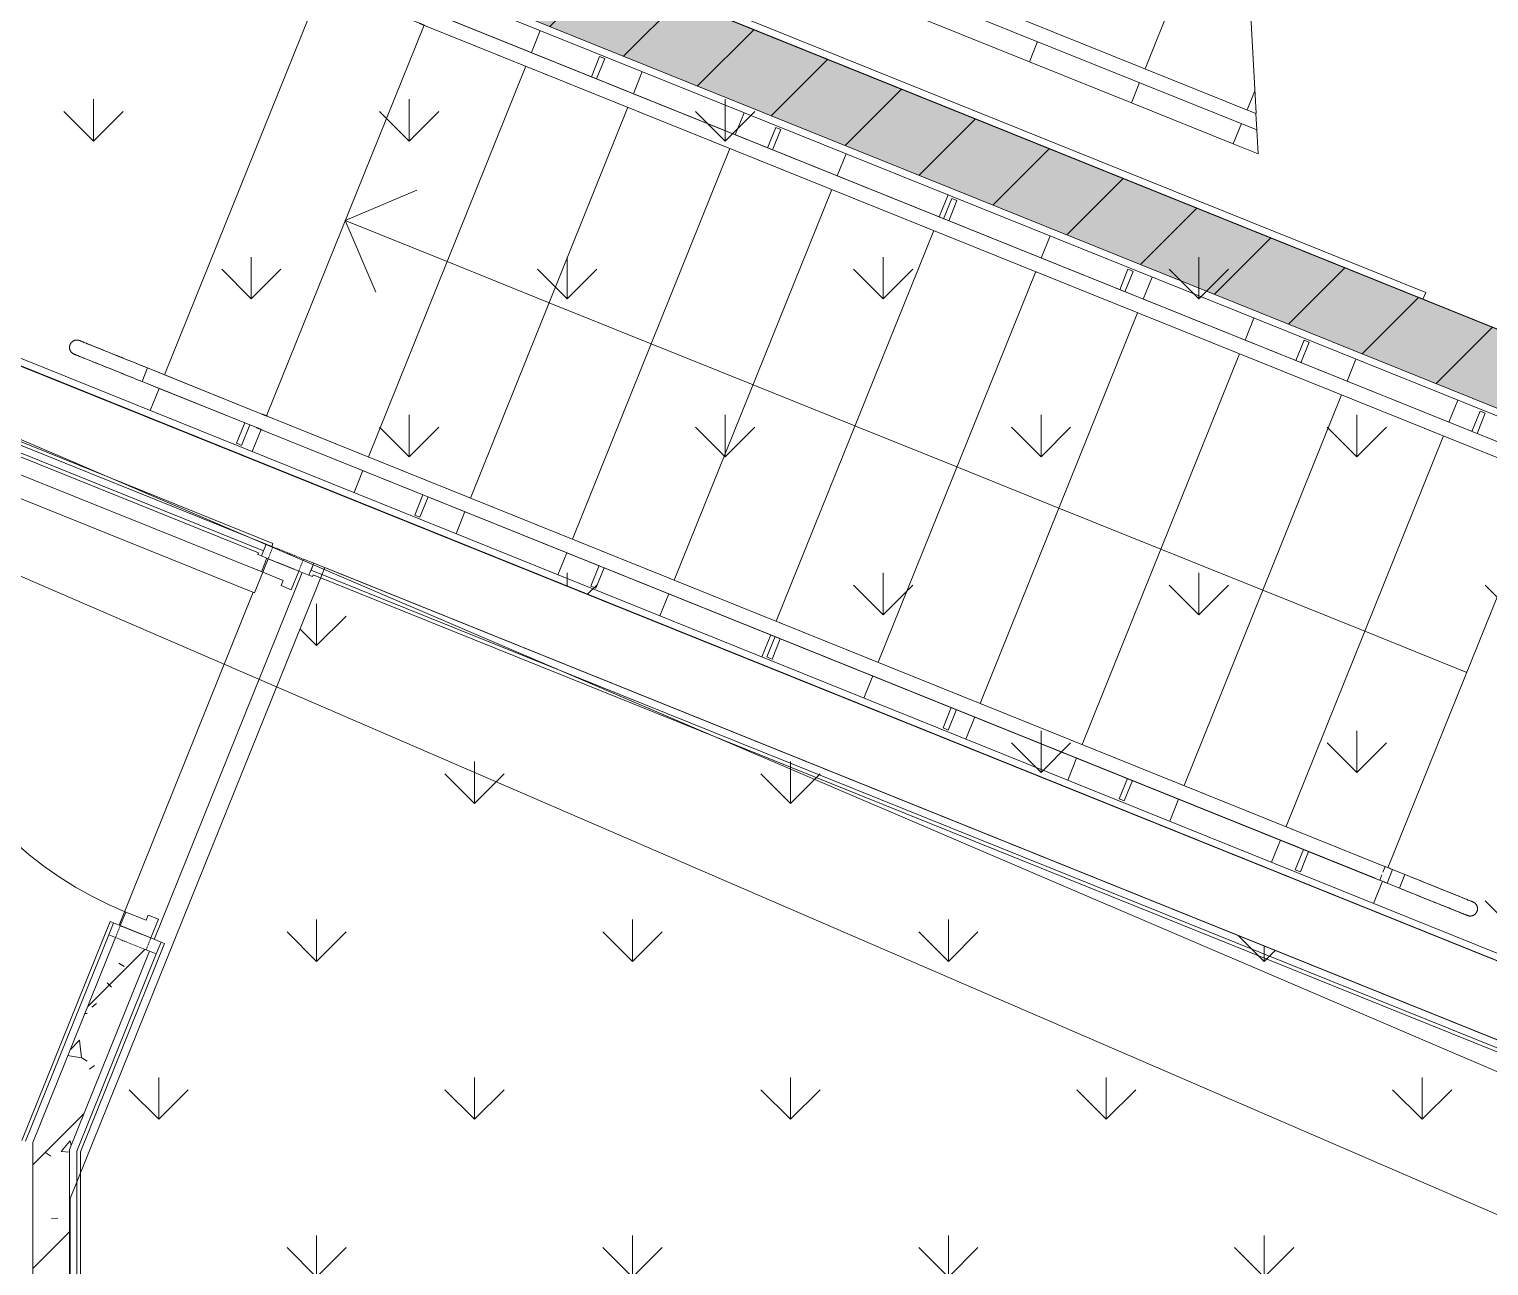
# Model space of a CAD drawing. Header units: millimetres. Extents: x -584918 to 2941280, y 3000189 to 4229862.
# Drawn here: x -459145 to -455161, y 3692742 to 3696118 of the extents above; entities that cross this region are included whole.
import ezdxf

# ---------------------------------------------------------------- set-up
doc = ezdxf.new("R2010")
doc.units = ezdxf.units.MM
doc.linetypes.add('ASVP_Невидимые', pattern=[5, 3, -2])
for name, color, linetype, lineweight in [('Двери', 7, 'Continuous', 0), ('Лестницы', 7, 'Continuous', 0), ('Обобщенные модели', 7, 'Continuous', 0), ('Ограждение', 7, 'Continuous', 0), ('Перекрытие', 7, 'Continuous', 0), ('Стены внутренние', 7, 'Continuous', 0), ('Стены несущие', 7, 'Continuous', 0), ('Стены отделка', 7, 'Continuous', 0), ('Стрелки вверх', 7, 'Continuous', 0), ('экспертиза ДУ', 1, 'Continuous', 0), ('экспертиза условные обозначения', 1, 'Continuous', 0)]:
    doc.layers.add(name, color=color, linetype=linetype, lineweight=lineweight)
pattern_1 = [(45, (-437515.92, 3663725.22), (-141.4214, 141.4214), [])]
pattern_2 = [(50, (-437515.92, 3663725.22), (364.368, -31.8783), [38.1, -419.1]), (355, (-437515.92, 3663725.2), (-70.486, 382.1133), [30.48, -335.28]), (100.451, (-437485.56, 3663722.56), (293.885, 350.2334), [32.38, -356.18]), (46.184, (-437515.92, 3663826.8), (542.1585, -84.086), [57.15, -628.65]), (96.636, (-437470.74, 3663819.8), (474.805, 494.8554), [48.57, -534.27]), (351.184, (-437515.9, 3663826.8), (474.81, 494.85), [45.72, -502.92]), (21, (-437465.12, 3663801.42), (303.2285, -204.5305), [38.1, -419.1]), (326, (-437465.12, 3663801.4), (123.604, 368.376), [30.48, -335.28]), (71.451, (-437439.86, 3663784.37), (426.834, 163.8427), [32.38, -356.18]), (37.5, (-437515.92, 3663725.22), (6.17665, 169.11015), [16.764, -314.452, 16.764, -323.596, -336.55]), (37.5, (-437515.92, 3663725.22), (6.17665, 169.11015), [-671.576, 16.764, -319.786]), (7.5, (-437515.92, 3663725.22), (133.6389, 200.3615), [16.764, -177.292, 16.764, -306.832, -128.27]), (7.5, (-437515.92, 3663725.22), (133.6389, 200.3615), [-517.652, 16.764, -111.506]), (327.5, (-437629.21, 3663725.22), (271.1818, -11.45836), [16.764, -110.236, 16.764, -379.476, -525.78]), (327.5, (-437629.21, 3663725.22), (271.1818, -11.45836), [-523.24, 16.764, -509.016]), (317.5, (-437680, 3663725.22), (296.2585, 50.8528), [16.764, -148.336, 16.764, -246.38, -373.38]), (317.5, (-437680, 3663725.22), (296.2585, 50.8528), [-428.244, 16.764, -356.616])]

# ---------------------------------------------------------------- blocks, each defined once
blk = doc.blocks.new('ASVP_ДверьПротивопожарнаяСтальная_1 полотно - EI30 1000х2000h_полотно_ Г Л _925 в свету_-7527149-АР Этаж 01')
at = {"layer": 'Двери', "lineweight": 18}
for p, q in [((500, 1050), (440, 1050)), ((440, 1050), (440, 50)), ((500, 50), (500, 1050)), ((-500, 50), (-540, 50)), ((-540, 50), (-540, -40)), ((-500, -10), (-500, 50)), ((440, 50), (500, 50)), ((540, 50), (500, 50)), ((500, 50), (500, -10)), ((540, -40), (540, 50)), ((-485, -10), (-500, -10)), ((-485, -40), (-485, -10)), ((500, -10), (485, -10)), ((485, -10), (485, -40)), ((-540, -40), (-485, -40)), ((485, -40), (540, -40))]:
    blk.add_line(p, q, dxfattribs=at)
at = {"layer": 'Двери', "linetype": 'ASVP_Невидимые', "lineweight": 18}
for p, q in [((-540, 50), (-575, 50)), ((-575, 50), (-575, -40)), ((-540, -40), (-540, 50)), ((575, 50), (540, 50)), ((540, 50), (540, -40)), ((575, -40), (575, 50)), ((-575, -40), (-540, -40)), ((540, -40), (575, -40))]:
    blk.add_line(p, q, dxfattribs=at)
at = {"layer": 'Двери'}
blk.add_arc((500, 50), 1000, 90, 180, dxfattribs=at)
blk = doc.blocks.new('Тип перил - Перила_Внутренний_-6271412-АР Этаж 01')
at = {"layer": 'Ограждение'}
for p, q in [((-20869.6, 32551), (-20867.9, 32555.4)), ((-20814.9, 32553.1), (-20861.3, 32571.8)), ((-20549.2, 32446), (-20814.9, 32553.1)), ((-20876.2, 32534.7), (-20829.9, 32516)), ((-20829.9, 32516), (-20564.1, 32408.9)), ((-17496, 31215.6), (-20535.2, 32440.3)), ((-20550.1, 32403.2), (-17511, 31178.5)), ((-17429.5, 31188.8), (-17463.3, 31202.4)), ((-17478.2, 31165.3), (-17444.4, 31151.7)), ((-17436.2, 31172.1), (-17437.8, 31168.1))]:
    blk.add_line(p, q, dxfattribs=at)
at = {"layer": 'Ограждение', "flags": 128}
for points in [[(-20535.2, 32440.3), (-20536.1, 32440.7), (-20537.1, 32441.1), (-20538.1, 32441.5), (-20539.2, 32442), (-20540.2, 32442.4), (-20541.3, 32442.8), (-20542.3, 32443.2), (-20543.4, 32443.7), (-20544.5, 32444.1), (-20545.6, 32444.6), (-20546.7, 32445), (-20547.8, 32445.4), (-20549, 32445.9), (-20549.2, 32446)], [(-20564.1, 32408.9), (-20563, 32408.4), (-20561.9, 32408), (-20560.8, 32407.5), (-20559.7, 32407.1), (-20558.6, 32406.7), (-20557.5, 32406.2), (-20556.4, 32405.8), (-20555.4, 32405.4), (-20554.3, 32404.9), (-20553.3, 32404.5), (-20552.3, 32404.1), (-20551.3, 32403.7), (-20550.3, 32403.3), (-20550.1, 32403.2)], [(-17496, 31215.6), (-17493.7, 31214.7), (-17491.4, 31213.8), (-17489.1, 31212.8), (-17486.7, 31211.8), (-17484.2, 31210.8), (-17481.7, 31209.9), (-17479.2, 31208.8), (-17476.7, 31207.8), (-17474.2, 31206.8), (-17471.6, 31205.8), (-17469, 31204.7), (-17466.4, 31203.7), (-17463.8, 31202.6), (-17463.3, 31202.4)], [(-17478.2, 31165.3), (-17480.8, 31166.4), (-17483.4, 31167.4), (-17486, 31168.5), (-17488.6, 31169.5), (-17491.1, 31170.5), (-17493.7, 31171.5), (-17496.2, 31172.5), (-17498.7, 31173.5), (-17501.1, 31174.5), (-17503.5, 31175.5), (-17505.9, 31176.5), (-17508.2, 31177.4), (-17510.5, 31178.3), (-17511, 31178.5)]]:
    blk.add_lwpolyline(points, dxfattribs=at)
blk = doc.blocks.new('Тип перил - Перила_Внутренний_-V28-АР Этаж 01')
at = {"layer": 'Ограждение'}
for p, q in [((-20876.2, 32534.7), (-20861.3, 32571.8)), ((-20549.2, 32446), (-20861.3, 32571.8)), ((-20564.1, 32408.9), (-20876.2, 32534.7)), ((-20525.8, 32436.6), (-20549.2, 32446)), ((-17486.7, 31211.8), (-20525.8, 32436.6)), ((-20540.8, 32399.5), (-20564.1, 32408.9)), ((-17501.6, 31174.7), (-20540.8, 32399.5)), ((-17489.7, 31194.9), (-17483.4, 31210.5)), ((-17489.7, 31194.9), (-17483.4, 31210.5)), ((-17483.4, 31210.5), (-17486.7, 31211.8)), ((-17463.3, 31202.4), (-17483.4, 31210.5)), ((-17478.2, 31165.3), (-17463.3, 31202.4)), ((-17478.2, 31165.3), (-17463.3, 31202.4)), ((-17429.5, 31188.8), (-17463.3, 31202.4)), ((-17498.3, 31173.4), (-17501.6, 31174.7)), ((-17498.3, 31173.4), (-17492.6, 31187.6)), ((-17498.3, 31173.4), (-17492.6, 31187.6)), ((-17478.2, 31165.3), (-17498.3, 31173.4)), ((-17444.4, 31151.7), (-17478.2, 31165.3)), ((-17444.4, 31151.7), (-17429.5, 31188.8))]:
    blk.add_line(p, q, dxfattribs=at)
blk = doc.blocks.new('Тип перил - Перила_Внутренний_-6271440-АР Этаж 01')
at = {"layer": 'Ограждение'}
for p, q in [((-21314.4, 31447.3), (-21312.7, 31451.6)), ((-21259.7, 31449.3), (-21306.1, 31468)), ((-20994, 31342.2), (-21259.7, 31449.3)), ((-21321, 31430.9), (-21274.6, 31412.2)), ((-21274.6, 31412.2), (-21008.9, 31305.1)), ((-17940.8, 30111.9), (-20980, 31336.6)), ((-20994.9, 31299.5), (-17955.8, 30074.8)), ((-17874.2, 30085), (-17908.1, 30098.7)), ((-17923, 30061.6), (-17889.2, 30047.9)), ((-17880.9, 30068.7), (-17882.6, 30064.3))]:
    blk.add_line(p, q, dxfattribs=at)
at = {"layer": 'Ограждение', "flags": 128}
for points in [[(-20980, 31336.6), (-20980.9, 31337), (-20981.9, 31337.4), (-20982.9, 31337.8), (-20984, 31338.2), (-20985, 31338.6), (-20986.1, 31339.1), (-20987.1, 31339.5), (-20988.2, 31339.9), (-20989.3, 31340.4), (-20990.4, 31340.8), (-20991.5, 31341.3), (-20992.6, 31341.7), (-20993.8, 31342.1), (-20994, 31342.2)], [(-21008.9, 31305.1), (-21007.8, 31304.7), (-21006.7, 31304.2), (-21005.6, 31303.8), (-21004.5, 31303.4), (-21003.4, 31302.9), (-21002.3, 31302.5), (-21001.2, 31302), (-21000.2, 31301.6), (-20999.1, 31301.2), (-20998.1, 31300.8), (-20997.1, 31300.4), (-20996.1, 31300), (-20995.1, 31299.6), (-20994.9, 31299.5)], [(-17940.8, 30111.9), (-17938.5, 30110.9), (-17936.2, 30110), (-17933.9, 30109.1), (-17931.4, 30108.1), (-17929, 30107.1), (-17926.5, 30106.1), (-17924, 30105.1), (-17921.5, 30104.1), (-17918.9, 30103), (-17916.4, 30102), (-17913.8, 30101), (-17911.2, 30099.9), (-17908.6, 30098.9), (-17908.1, 30098.7)], [(-17923, 30061.6), (-17925.6, 30062.6), (-17928.2, 30063.7), (-17930.8, 30064.7), (-17933.4, 30065.7), (-17935.9, 30066.8), (-17938.5, 30067.8), (-17941, 30068.8), (-17943.5, 30069.8), (-17945.9, 30070.8), (-17948.3, 30071.8), (-17950.7, 30072.7), (-17953, 30073.7), (-17955.3, 30074.6), (-17955.8, 30074.8)]]:
    blk.add_lwpolyline(points, dxfattribs=at)
blk = doc.blocks.new('Тип перил - Дуга D40_расстояние между поручнями 400-V30-АР Этаж 01')
at = {"layer": 'Ограждение'}
for p, q in [((0, 0), (0, 2.3)), ((0, -2.3), (0, 0))]:
    blk.add_line(p, q, dxfattribs=at)
at = {"layer": 'Ограждение', "flags": 128}
for points in [[(0, 20), (8, 20), (16, 20), (23.9, 20), (31.9, 20), (39.7, 20), (47.5, 20), (55.3, 20), (62.9, 20), (70.5, 20), (77.9, 20), (85.2, 20), (92.4, 20), (99.4, 20), (106.2, 20), (112.9, 20), (119.4, 20), (125.8, 20), (131.9, 20), (137.8, 20), (143.5, 20), (148.9, 20), (154.1, 20), (159.1, 20), (163.8, 20), (168.3, 20), (172.5, 20), (176.4, 20), (180, 20), (183.4, 20), (186.4, 20), (189.2, 20), (191.6, 20), (193.7, 20), (195.6, 20), (197.1, 20), (198.3, 20), (199.2, 20), (199.7, 20), (200, 20), (200, 20)], [(200, 20), (199.8, 20), (199.4, 20), (198.6, 20), (197.4, 20), (196, 20), (194.3, 20), (192.2, 20), (189.8, 20), (187.2, 20), (184.2, 20), (181, 20), (177.4, 20), (173.6, 20), (169.5, 20), (165.1, 20), (160.4, 20), (155.5, 20), (150.4, 20), (145, 20), (139.3, 20), (133.5, 20), (127.4, 20), (121.2, 20), (114.7, 20), (108.1, 20), (101.2, 20), (94.3, 20), (87.1, 20), (79.9, 20), (72.5, 20), (65, 20), (57.3, 20), (49.6, 20), (41.8, 20), (34, 20), (26.1, 20), (18.1, 20), (10.2, 20), (2.2, 20), (0, 20)], [(200, 20), (200.8, 20), (201.6, 19.9), (202.4, 19.9), (203.2, 19.7), (204, 19.6), (204.8, 19.4), (205.5, 19.2), (206.3, 19), (207, 18.7), (207.8, 18.4), (208.5, 18.1), (209.2, 17.7), (209.9, 17.4), (210.6, 16.9), (211.3, 16.5), (211.9, 16), (212.6, 15.6), (213.2, 15), (213.8, 14.5), (214.3, 13.9), (214.9, 13.3), (215.4, 12.7), (215.9, 12.1), (216.4, 11.5), (216.8, 10.8), (217.2, 10.1), (217.6, 9.4), (218, 8.7), (218.3, 8), (218.6, 7.2), (218.9, 6.5), (219.2, 5.7), (219.4, 5), (219.6, 4.2), (219.7, 3.4), (219.8, 2.6), (219.9, 1.8), (220, 1), (220, 0.2), (220, 0)], [(220, 0), (220, -0.8), (219.9, -1.6), (219.9, -2.4), (219.7, -3.2), (219.6, -4), (219.4, -4.8), (219.2, -5.5), (219, -6.3), (218.7, -7), (218.4, -7.8), (218.1, -8.5), (217.7, -9.2), (217.4, -9.9), (216.9, -10.6), (216.5, -11.3), (216, -11.9), (215.6, -12.6), (215, -13.2), (214.5, -13.8), (213.9, -14.3), (213.3, -14.9), (212.7, -15.4), (212.1, -15.9), (211.5, -16.4), (210.8, -16.8), (210.1, -17.2), (209.4, -17.6), (208.7, -18), (208, -18.3), (207.2, -18.6), (206.5, -18.9), (205.7, -19.2), (205, -19.4), (204.2, -19.6), (203.4, -19.7), (202.6, -19.8), (201.8, -19.9), (201, -20), (200.2, -20), (200, -20)], [(0, -20), (8, -20), (16, -20), (23.9, -20), (31.9, -20), (39.7, -20), (47.5, -20), (55.3, -20), (62.9, -20), (70.5, -20), (77.9, -20), (85.2, -20), (92.4, -20), (99.4, -20), (106.2, -20), (112.9, -20), (119.4, -20), (125.8, -20), (131.9, -20), (137.8, -20), (143.5, -20), (148.9, -20), (154.1, -20), (159.1, -20), (163.8, -20), (168.3, -20), (172.5, -20), (176.4, -20), (180, -20), (183.4, -20), (186.4, -20), (189.2, -20), (191.6, -20), (193.7, -20), (195.6, -20), (197.1, -20), (198.3, -20), (199.2, -20), (199.7, -20), (200, -20), (200, -20)], [(200, -20), (199.8, -20), (199.4, -20), (198.6, -20), (197.4, -20), (196, -20), (194.3, -20), (192.2, -20), (189.8, -20), (187.2, -20), (184.2, -20), (181, -20), (177.4, -20), (173.6, -20), (169.5, -20), (165.1, -20), (160.4, -20), (155.5, -20), (150.4, -20), (145, -20), (139.3, -20), (133.5, -20), (127.4, -20), (121.2, -20), (114.7, -20), (108.1, -20), (101.2, -20), (94.3, -20), (87.1, -20), (79.9, -20), (72.5, -20), (65, -20), (57.3, -20), (49.6, -20), (41.8, -20), (34, -20), (26.1, -20), (18.1, -20), (10.2, -20), (2.2, -20), (0, -20)]]:
    blk.add_lwpolyline(points, dxfattribs=at)
blk = doc.blocks.new('Тип перил - Дуга D40_расстояние между поручнями 400-V27-АР Этаж 01')
at = {"layer": 'Ограждение'}
for p, q in [((0, 0), (0, 2.3)), ((0, -2.3), (0, 0))]:
    blk.add_line(p, q, dxfattribs=at)
at = {"layer": 'Ограждение', "flags": 128}
for points in [[(0, 20), (8, 20), (16, 20), (23.9, 20), (31.9, 20), (39.7, 20), (47.5, 20), (55.3, 20), (62.9, 20), (70.5, 20), (77.9, 20), (85.2, 20), (92.4, 20), (99.4, 20), (106.2, 20), (112.9, 20), (119.4, 20), (125.8, 20), (131.9, 20), (137.8, 20), (143.5, 20), (148.9, 20), (154.1, 20), (159.1, 20), (163.8, 20), (168.3, 20), (172.5, 20), (176.4, 20), (180, 20), (183.4, 20), (186.4, 20), (189.2, 20), (191.6, 20), (193.7, 20), (195.6, 20), (197.1, 20), (198.3, 20), (199.2, 20), (199.7, 20), (200, 20), (200, 20)], [(200, 20), (199.8, 20), (199.4, 20), (198.6, 20), (197.4, 20), (196, 20), (194.3, 20), (192.2, 20), (189.8, 20), (187.2, 20), (184.2, 20), (181, 20), (177.4, 20), (173.6, 20), (169.5, 20), (165.1, 20), (160.4, 20), (155.5, 20), (150.4, 20), (145, 20), (139.3, 20), (133.5, 20), (127.4, 20), (121.2, 20), (114.7, 20), (108.1, 20), (101.2, 20), (94.3, 20), (87.1, 20), (79.9, 20), (72.5, 20), (65, 20), (57.3, 20), (49.6, 20), (41.8, 20), (34, 20), (26.1, 20), (18.1, 20), (10.2, 20), (2.2, 20), (0, 20)], [(200, 20), (200.8, 20), (201.6, 19.9), (202.4, 19.9), (203.2, 19.7), (204, 19.6), (204.8, 19.4), (205.5, 19.2), (206.3, 19), (207, 18.7), (207.8, 18.4), (208.5, 18.1), (209.2, 17.7), (209.9, 17.4), (210.6, 16.9), (211.3, 16.5), (211.9, 16), (212.6, 15.6), (213.2, 15), (213.8, 14.5), (214.3, 13.9), (214.9, 13.3), (215.4, 12.7), (215.9, 12.1), (216.4, 11.5), (216.8, 10.8), (217.2, 10.1), (217.6, 9.4), (218, 8.7), (218.3, 8), (218.6, 7.2), (218.9, 6.5), (219.2, 5.7), (219.4, 5), (219.6, 4.2), (219.7, 3.4), (219.8, 2.6), (219.9, 1.8), (220, 1), (220, 0.2), (220, 0)], [(0, -20), (8, -20), (16, -20), (23.9, -20), (31.9, -20), (39.7, -20), (47.5, -20), (55.3, -20), (62.9, -20), (70.5, -20), (77.9, -20), (85.2, -20), (92.4, -20), (99.4, -20), (106.2, -20), (112.9, -20), (119.4, -20), (125.8, -20), (131.9, -20), (137.8, -20), (143.5, -20), (148.9, -20), (154.1, -20), (159.1, -20), (163.8, -20), (168.3, -20), (172.5, -20), (176.4, -20), (180, -20), (183.4, -20), (186.4, -20), (189.2, -20), (191.6, -20), (193.7, -20), (195.6, -20), (197.1, -20), (198.3, -20), (199.2, -20), (199.7, -20), (200, -20), (200, -20)], [(200, -20), (199.8, -20), (199.4, -20), (198.6, -20), (197.4, -20), (196, -20), (194.3, -20), (192.2, -20), (189.8, -20), (187.2, -20), (184.2, -20), (181, -20), (177.4, -20), (173.6, -20), (169.5, -20), (165.1, -20), (160.4, -20), (155.5, -20), (150.4, -20), (145, -20), (139.3, -20), (133.5, -20), (127.4, -20), (121.2, -20), (114.7, -20), (108.1, -20), (101.2, -20), (94.3, -20), (87.1, -20), (79.9, -20), (72.5, -20), (65, -20), (57.3, -20), (49.6, -20), (41.8, -20), (34, -20), (26.1, -20), (18.1, -20), (10.2, -20), (2.2, -20), (0, -20)], [(220, 0), (220, -0.8), (219.9, -1.6), (219.9, -2.4), (219.7, -3.2), (219.6, -4), (219.4, -4.8), (219.2, -5.5), (219, -6.3), (218.7, -7), (218.4, -7.8), (218.1, -8.5), (217.7, -9.2), (217.4, -9.9), (216.9, -10.6), (216.5, -11.3), (216, -11.9), (215.6, -12.6), (215, -13.2), (214.5, -13.8), (213.9, -14.3), (213.3, -14.9), (212.7, -15.4), (212.1, -15.9), (211.5, -16.4), (210.8, -16.8), (210.1, -17.2), (209.4, -17.6), (208.7, -18), (208, -18.3), (207.2, -18.6), (206.5, -18.9), (205.7, -19.2), (205, -19.4), (204.2, -19.6), (203.4, -19.7), (202.6, -19.8), (201.8, -19.9), (201, -20), (200.2, -20), (200, -20)]]:
    blk.add_lwpolyline(points, dxfattribs=at)
blk = doc.blocks.new('Тип перил - Перила_Внутренний_-V31-АР Этаж 01')
at = {"layer": 'Ограждение'}
for p, q in [((-21321, 31430.9), (-21306.1, 31468)), ((-20994, 31342.2), (-21306.1, 31468)), ((-21008.9, 31305.1), (-21321, 31430.9)), ((-20970.6, 31332.8), (-20994, 31342.2)), ((-17931.5, 30108.1), (-20970.6, 31332.8)), ((-20985.6, 31295.7), (-21008.9, 31305.1)), ((-17946.4, 30071), (-20985.6, 31295.7)), ((-17943.1, 30069.7), (-17937.4, 30083.9)), ((-17943.1, 30069.7), (-17937.4, 30083.9)), ((-17934.3, 30091.7), (-17928.2, 30106.8)), ((-17934.3, 30091.7), (-17928.2, 30106.8)), ((-17928.2, 30106.8), (-17931.5, 30108.1)), ((-17908.1, 30098.7), (-17928.2, 30106.8)), ((-17923, 30061.6), (-17908.1, 30098.7)), ((-17923, 30061.6), (-17908.1, 30098.7)), ((-17874.2, 30085), (-17908.1, 30098.7)), ((-17889.2, 30047.9), (-17874.2, 30085)), ((-17943.1, 30069.7), (-17946.4, 30071)), ((-17923, 30061.6), (-17943.1, 30069.7)), ((-17889.2, 30047.9), (-17923, 30061.6))]:
    blk.add_line(p, q, dxfattribs=at)
blk = doc.blocks.new('Тип перил - Перила_Внутренний_-6271454-АР Этаж 01')
at = {"layer": 'Ограждение', "flags": 128}
for points in [[(-20982.9, 31337.8), (-20984, 31338.2), (-20985, 31338.6), (-20986.1, 31339.1), (-20987.1, 31339.5), (-20988.2, 31339.9), (-20989.3, 31340.4), (-20990.4, 31340.8), (-20991.5, 31341.3)], [(-21006.7, 31304.2), (-21005.6, 31303.8), (-21004.5, 31303.4), (-21003.4, 31302.9), (-21002.3, 31302.5), (-21001.2, 31302), (-21000.2, 31301.6), (-20999.1, 31301.2), (-20998.1, 31300.8), (-20997.9, 31300.7)]]:
    blk.add_lwpolyline(points, dxfattribs=at)
blk = doc.blocks.new('Тип перил - Перила_Внутренний_-V32-АР Этаж 01')
at = {"layer": 'Ограждение'}
for p, q in [((-20979.9, 31336.6), (-20994, 31342.2)), ((-20997.9, 31300.7), (-21008.9, 31305.1)), ((-20994.8, 31299.5), (-20996.8, 31300.3))]:
    blk.add_line(p, q, dxfattribs=at)
blk = doc.blocks.new('ADSK_Ограждение_Опоры_Г_образная - D15 высота60 консоль80-V5-АР Этаж 01')
at = {"layer": 'Ограждение'}
for p, q in [((-7.5, 80), (-7.5, 20)), ((-7.5, 80), (0, 80)), ((0, 80), (7.5, 80)), ((7.5, 20), (7.5, 80))]:
    blk.add_line(p, q, dxfattribs=at)
blk = doc.blocks.new('Тип перил - Перила_Внутренний_-V61-АР Этаж 01')
at = {"layer": 'Ограждение'}
for p, q in [((-20855.9, 33200.3), (-20870.9, 33163.2)), ((-20855.9, 33200.3), (-20820.5, 33186)), ((-20820.5, 33186), (-20835.5, 33148.9)), ((-20820.5, 33186), (-20835.5, 33148.9)), ((-20820.5, 33186), (-20802.7, 33178.9)), ((-20870.9, 33163.2), (-20835.5, 33148.9)), ((-20835.5, 33148.9), (-20817.6, 33141.8)), ((-20811.4, 33157.3), (-20817.6, 33141.8)), ((-20811.4, 33157.3), (-20817.6, 33141.8)), ((-20802.7, 33178.9), (-20808.9, 33163.3)), ((-20802.7, 33178.9), (-20808.9, 33163.3)), ((-20802.7, 33178.9), (-20799.8, 33177.7)), ((-20799.8, 33177.7), (-18280.8, 32162.6)), ((-20817.6, 33141.8), (-20814.7, 33140.6)), ((-20814.7, 33140.6), (-18278.4, 32118.5)), ((-18278.4, 32118.5), (-18280.8, 32162.6))]:
    blk.add_line(p, q, dxfattribs=at)
blk = doc.blocks.new('ASVP_ОТКОС_Оштукатуривание дверного откоса - Оштукатуривание дверного откоса-7527153-АР Этаж 01')
at = {"layer": 'Обобщенные модели'}
for p, q in [((-575, 30), (-575, 0)), ((-575, 0), (-540, 0)), ((-540, 0), (-540, 30)), ((540, 30), (540, 0)), ((540, 0), (575, 0)), ((575, 0), (575, 30))]:
    blk.add_line(p, q, dxfattribs=at)
blk = doc.blocks.new('ASVP_ОТКОС_Оштукатуривание дверного откоса - Оштукатуривание дверного откоса-6302083-АР Этаж 01')
at = {"layer": 'Обобщенные модели'}
for p, q in [((-575, 20), (-575, 0)), ((-540, 0), (-540, 20)), ((540, 20), (540, 0)), ((540, 0), (575, 0)), ((575, 0), (575, 20)), ((-575, 0), (-540, 0))]:
    blk.add_line(p, q, dxfattribs=at)

msp = doc.modelspace()

# ---------------------------------------------------------------- hatches: boundary and pattern name
at = {"layer": 'Стены внутренние'}
h = msp.add_hatch(dxfattribs=at)
h.set_pattern_fill('FP_1', color=256, style=0, pattern_type=2)
h.set_pattern_definition(pattern_1)
h.paths.add_polyline_path([(-453197.699, 3694301.352), (-453122.943, 3694486.856), (-461006.854, 3697663.955), (-461081.609, 3697478.451), (-453381.344, 3694375.359)])
h = msp.add_hatch(dxfattribs=at)
h.set_pattern_fill('FP_2', color=256, style=0, pattern_type=2)
h.set_pattern_definition(pattern_2)
h.paths.add_polyline_path([(-453197.699, 3694301.352), (-453122.943, 3694486.856), (-461006.854, 3697663.955), (-461081.609, 3697478.451), (-453381.344, 3694375.359)])
h = msp.add_hatch(dxfattribs=at)
h.set_pattern_fill('FP_1', color=256, style=0, pattern_type=2)
h.set_pattern_definition(pattern_1)
h.paths.add_polyline_path([(-459035.026, 3693059.35), (-458816.802, 3693600.868), (-458909.554, 3693638.246), (-459035.026, 3693326.89), (-459035.026, 3693088.115)])
h = msp.add_hatch(dxfattribs=at)
h.set_pattern_fill('FP_2', color=256, style=0, pattern_type=2)
h.set_pattern_definition(pattern_2)
h.paths.add_polyline_path([(-459035.026, 3693059.35), (-458816.802, 3693600.868), (-458909.554, 3693638.246), (-459035.026, 3693326.89), (-459035.026, 3693088.115)])
h = msp.add_hatch(dxfattribs=at)
h.set_pattern_fill('FP_1', color=256, style=0, pattern_type=2)
h.set_pattern_definition(pattern_1)
h.paths.add_polyline_path([(-459135.026, 3691834.55), (-459035.026, 3691834.55), (-459035.026, 3693326.89), (-459135.026, 3693078.742), (-459135.026, 3692232.036)])
h = msp.add_hatch(dxfattribs=at)
h.set_pattern_fill('FP_2', color=256, style=0, pattern_type=2)
h.set_pattern_definition(pattern_2)
h.paths.add_polyline_path([(-459135.026, 3691834.55), (-459035.026, 3691834.55), (-459035.026, 3693326.89), (-459135.026, 3693078.742), (-459135.026, 3692232.036)])
at = {"layer": 'экспертиза условные обозначения'}
h = msp.add_hatch(dxfattribs=at)
h.set_pattern_fill('GRASS', color=4, scale=24)
h.set_pattern_definition([(90, (-497764.9, 3475975.67), (-431.0523, 431.0523), [114.3, -747.8046]), (45, (-497764.9, 3475975.7), (-431.0523, 431.0523), [114.3, -495.3]), (135, (-497764.9, 3475975.7), (-431.0523, -431.0523), [114.3, -495.3])])
h.paths.add_polyline_path([(-461004.754, 3697663.955), (-453120.844, 3694486.856), (-453718.886, 3693002.826), (-461602.796, 3696179.924)])
h.paths.add_polyline_path([(-448133.699, 3698568.632), (-446278.661, 3697821.079), (-446297.35, 3697774.703), (-445740.839, 3697550.437), (-447086.433, 3694211.369), (-449516.671, 3695136.812)])
h = msp.add_hatch(dxfattribs=at)
h.set_pattern_fill('GRASS', color=6, scale=24)
h.set_pattern_definition([(90, (-461809.37, 3558222.25), (-431.0523, 431.0523), [114.3, -747.8046]), (45, (-461809.37, 3558222.25), (-431.0523, 431.0523), [114.3, -495.3]), (135, (-461809.37, 3558222.25), (-431.0523, -431.0523), [114.3, -495.3])])
edge = h.paths.add_edge_path()
edge.add_line((-458338.484, 3694648.826), (-453608.137, 3692742.567))
edge.add_line((-453608.137, 3692742.567), (-452262.543, 3696081.635))
edge.add_line((-452262.543, 3696081.635), (-443822.121, 3692680.271))
edge.add_line((-443822.121, 3692680.271), (-445167.715, 3689341.203))
edge.add_line((-445167.715, 3689341.203), (-441899.865, 3688024.308))
edge.add_line((-441899.865, 3688024.308), (-440112.737, 3687304.122))
edge.add_line((-440112.737, 3687304.122), (-440822.912, 3685541.836))
edge.add_line((-440822.912, 3685541.836), (-443740.461, 3686717.565))
edge.add_arc((-444130.947, 3685740.74), 1051.983, 68.21091, 179.840391)
edge.add_line((-445182.926, 3685743.67), (-445282.926, 3683874.55))
edge.add_line((-445282.926, 3683874.55), (-448232.926, 3683874.55))
edge.add_line((-448232.926, 3683874.55), (-448232.926, 3688527.961))
edge.add_line((-448232.926, 3688527.961), (-456686.313, 3691934.55))
edge.add_line((-456686.313, 3691934.55), (-459032.926, 3691934.55))
edge.add_line((-459032.926, 3691934.55), (-459032.926, 3692925.58))
edge.add_line((-459032.926, 3692925.58), (-458338.484, 3694648.826))

# ---------------------------------------------------------------- linework, layer by layer
at = {"layer": 'Лестницы'}
for p, q in [((-455875.351, 3696565.881), (-456099.448, 3696009.787)), ((-455875.351, 3696565.881), (-456099.448, 3696009.787)), ((-455796.692, 3695887.781), (-455831.151, 3696534.227)), ((-456693.337, 3696141.301), (-456415.082, 3696029.168)), ((-458497.407, 3695062.289), (-458067.473, 3696129.163)), ((-458497.407, 3695062.289), (-458067.473, 3696129.163)), ((-457774.312, 3696054.017), (-457750.017, 3696114.306)), ((-457774.312, 3696054.017), (-457750.017, 3696114.306)), ((-456392.655, 3696084.819), (-456415.082, 3696029.168)), ((-456392.655, 3696084.819), (-456415.082, 3696029.168)), ((-456415.082, 3696029.168), (-456136.826, 3695917.035)), ((-458219.106, 3694950.27), (-457789.263, 3696016.916)), ((-458219.106, 3694950.27), (-457789.263, 3696016.916)), ((-457496.057, 3695941.884), (-457471.761, 3696002.173)), ((-457496.057, 3695941.884), (-457471.761, 3696002.173)), ((-456114.399, 3695972.686), (-456136.826, 3695917.035)), ((-456114.399, 3695972.686), (-456136.826, 3695917.035)), ((-455800.019, 3695950.196), (-455821.193, 3695897.654)), ((-455800.019, 3695950.196), (-455821.193, 3695897.654)), ((-457940.85, 3694838.137), (-457511.008, 3695904.783)), ((-457940.85, 3694838.137), (-457511.008, 3695904.783)), ((-456136.826, 3695917.035), (-455858.57, 3695804.902)), ((-457217.801, 3695829.751), (-457193.505, 3695890.04)), ((-457217.801, 3695829.751), (-457193.505, 3695890.04)), ((-455836.144, 3695860.553), (-455858.57, 3695804.902)), ((-455836.144, 3695860.553), (-455858.57, 3695804.902)), ((-455790.819, 3695777.599), (-455794.343, 3695843.708)), ((-457662.595, 3694726.004), (-457232.752, 3695792.651)), ((-457662.595, 3694726.004), (-457232.752, 3695792.651)), ((-455858.57, 3695804.902), (-455790.819, 3695777.599)), ((-456939.545, 3695717.618), (-456915.25, 3695777.907)), ((-456939.545, 3695717.618), (-456915.25, 3695777.907)), ((-457384.339, 3694613.871), (-456954.496, 3695680.518)), ((-457384.339, 3694613.871), (-456954.496, 3695680.518)), ((-456661.29, 3695605.486), (-456636.994, 3695665.774)), ((-456661.29, 3695605.486), (-456636.994, 3695665.774)), ((-457106.083, 3694501.738), (-456676.241, 3695568.385)), ((-457106.083, 3694501.738), (-456676.241, 3695568.385)), ((-456383.034, 3695493.353), (-456358.738, 3695553.641)), ((-456383.034, 3695493.353), (-456358.738, 3695553.641)), ((-456827.828, 3694389.605), (-456397.985, 3695456.252)), ((-456827.828, 3694389.605), (-456397.985, 3695456.252)), ((-456104.778, 3695381.22), (-456080.483, 3695441.509)), ((-456104.778, 3695381.22), (-456080.483, 3695441.509)), ((-456549.572, 3694277.472), (-456119.729, 3695344.119)), ((-456549.572, 3694277.472), (-456119.729, 3695344.119)), ((-455826.523, 3695269.087), (-455802.227, 3695329.376)), ((-455826.523, 3695269.087), (-455802.227, 3695329.376)), ((-456271.316, 3694165.339), (-455841.474, 3695231.986)), ((-456271.316, 3694165.339), (-455841.474, 3695231.986)), ((-455548.267, 3695156.954), (-455523.971, 3695217.243)), ((-455548.267, 3695156.954), (-455523.971, 3695217.243)), ((-455993.061, 3694053.207), (-455563.218, 3695119.853)), ((-455993.061, 3694053.207), (-455563.218, 3695119.853)), ((-455270.011, 3695044.821), (-455245.716, 3695105.11)), ((-455270.011, 3695044.821), (-455245.716, 3695105.11)), ((-458536.608, 3694965.013), (-458512.267, 3695025.415)), ((-458536.608, 3694965.013), (-458512.267, 3695025.415)), ((-455714.805, 3693941.074), (-455284.962, 3695007.72)), ((-455714.805, 3693941.074), (-455284.962, 3695007.72)), ((-458258.352, 3694852.88), (-458234.057, 3694913.169)), ((-458258.352, 3694852.88), (-458234.057, 3694913.169)), ((-455436.549, 3693828.941), (-455006.64, 3694895.752)), ((-455436.549, 3693828.941), (-455006.64, 3694895.752)), ((-457980.097, 3694740.747), (-457955.801, 3694801.036)), ((-457980.097, 3694740.747), (-457955.801, 3694801.036)), ((-457701.841, 3694628.614), (-457677.546, 3694688.903)), ((-457701.841, 3694628.614), (-457677.546, 3694688.903)), ((-457423.585, 3694516.482), (-457399.29, 3694576.77)), ((-457423.585, 3694516.482), (-457399.29, 3694576.77)), ((-457145.33, 3694404.349), (-457121.034, 3694464.637)), ((-457145.33, 3694404.349), (-457121.034, 3694464.637)), ((-456867.074, 3694292.216), (-456842.779, 3694352.504)), ((-456867.074, 3694292.216), (-456842.779, 3694352.504)), ((-456588.818, 3694180.083), (-456564.523, 3694240.372)), ((-456588.818, 3694180.083), (-456564.523, 3694240.372)), ((-456310.563, 3694067.95), (-456286.267, 3694128.239)), ((-456310.563, 3694067.95), (-456286.267, 3694128.239)), ((-456032.307, 3693955.817), (-456008.012, 3694016.106)), ((-456032.307, 3693955.817), (-456008.012, 3694016.106)), ((-455754.051, 3693843.684), (-455729.756, 3693903.973)), ((-455754.051, 3693843.684), (-455729.756, 3693903.973)), ((-455475.796, 3693731.551), (-455451.434, 3693792.004)), ((-455475.796, 3693731.551), (-455451.434, 3693792.004))]:
    msp.add_line(p, q, dxfattribs=at)
at = {"layer": 'Перекрытие'}
for p, q in [((-458775.617, 3695174.535), (-458345.775, 3696241.182)), ((-458479.711, 3694714.265), (-460919.086, 3695697.297)), ((-458814.864, 3695077.146), (-458790.568, 3695137.435)), ((-458482.961, 3694706.202), (-458479.711, 3694714.265)), ((-458510.994, 3694636.638), (-458496.043, 3694673.739)), ((-458400.041, 3694635.052), (-458803.72, 3693633.331)), ((-458899.721, 3693672.018), (-458533.42, 3694580.987))]:
    msp.add_line(p, q, dxfattribs=at)
at = {"layer": 'Стены внутренние'}
for p, q in [((-458518.75, 3694688.28), (-460902.474, 3695648.885)), ((-458520.619, 3694683.643), (-458518.75, 3694688.28)), ((-458520.619, 3694683.643), (-458511.344, 3694679.905)), ((-458372.216, 3694623.838), (-458381.491, 3694627.576)), ((-458370.347, 3694628.476), (-458372.216, 3694623.838)), ((-453593.625, 3692703.528), (-458370.347, 3694628.476)), ((-459165.026, 3693084.559), (-458924.297, 3693681.922)), ((-458924.297, 3693681.922), (-458915.022, 3693678.184)), ((-458775.894, 3693622.118), (-459005.026, 3693053.533)), ((-458775.894, 3693622.118), (-458785.169, 3693625.856)), ((-459005.026, 3693053.533), (-459005.026, 3691864.55))]:
    msp.add_line(p, q, dxfattribs=at)
at = {"layer": 'Стены несущие'}
for p, q in [((-453122.943, 3694486.856), (-461006.854, 3697663.955)), ((-461081.609, 3697478.451), (-453197.699, 3694301.352)), ((-459135.026, 3693078.742), (-458909.554, 3693638.246)), ((-459035.026, 3693059.35), (-458816.802, 3693600.868)), ((-458816.802, 3693600.868), (-458826.077, 3693604.606)), ((-459135.026, 3693078.742), (-459135.026, 3691834.55)), ((-459035.026, 3691834.55), (-459035.026, 3693059.35))]:
    msp.add_line(p, q, dxfattribs=at)
at = {"layer": 'Стены отделка'}
for p, q in [((-455333.487, 3695399.235), (-460980.828, 3697675.029)), ((-461070.534, 3697452.425), (-453223.725, 3694290.278)), ((-453732.06, 3693028.852), (-461578.87, 3696190.999)), ((-461586.346, 3696172.449), (-453720.985, 3693002.826)), ((-458498.261, 3694712.368), (-460919.086, 3695687.924)), ((-460908.011, 3695661.898), (-458505.737, 3694693.818)), ((-455340.962, 3695380.685), (-455333.487, 3695399.235)), ((-458505.737, 3694693.818), (-458498.261, 3694712.368)), ((-458368.409, 3694660.039), (-458375.884, 3694641.489)), ((-458375.884, 3694641.489), (-453599.162, 3692716.541)), ((-453610.237, 3692742.567), (-458368.409, 3694660.039)), ((-458928.104, 3693645.721), (-459155.026, 3693082.62)), ((-458909.554, 3693638.246), (-458928.104, 3693645.721)), ((-459015.026, 3693055.472), (-458798.252, 3693593.393)), ((-458798.252, 3693593.393), (-458816.802, 3693600.868)), ((-459015.026, 3691854.55), (-459015.026, 3693055.472))]:
    msp.add_line(p, q, dxfattribs=at)
at = {"layer": 'Стрелки вверх'}
for p, q in [((-458282.44, 3695595.726), (-458087.246, 3695678.787)), ((-458004.185, 3695483.593), (-458282.44, 3695595.726)), ((-458282.44, 3695595.726), (-458199.379, 3695400.532)), ((-457725.929, 3695371.46), (-458004.185, 3695483.593)), ((-457447.673, 3695259.327), (-457725.929, 3695371.46)), ((-457169.418, 3695147.194), (-457447.673, 3695259.327)), ((-456891.162, 3695035.061), (-457169.418, 3695147.194)), ((-456612.906, 3694922.929), (-456891.162, 3695035.061)), ((-456334.651, 3694810.796), (-456612.906, 3694922.929)), ((-456056.395, 3694698.663), (-456334.651, 3694810.796)), ((-455778.139, 3694586.53), (-456056.395, 3694698.663)), ((-455499.884, 3694474.397), (-455778.139, 3694586.53)), ((-455221.628, 3694362.264), (-455499.884, 3694474.397))]:
    msp.add_line(p, q, dxfattribs=at)
at = {"layer": 'экспертиза ДУ'}
for points in [[(-552580.006, 3735012.029), (-426338.566, 3680430.143)], [(-425290.96, 3680486.45), (-552580.006, 3735012.029)]]:
    msp.add_lwpolyline(points, dxfattribs=at)
at = {"layer": 'экспертиза условные обозначения', "color": 4}
msp.add_lwpolyline([(-461004.754, 3697663.955), (-453120.844, 3694486.856), (-453718.886, 3693002.826), (-461602.796, 3696179.924), (-461004.754, 3697663.955)], dxfattribs=at)
at = {"layer": 'экспертиза условные обозначения', "color": 6}
msp.add_lwpolyline([(-458338.484, 3694648.826), (-453608.137, 3692742.567), (-452262.543, 3696081.635), (-443822.121, 3692680.271), (-445167.715, 3689341.203), (-441899.865, 3688024.308), (-440112.737, 3687304.122), (-440822.912, 3685541.836), (-443740.461, 3686717.565, 0.52963745), (-445182.926, 3685743.67), (-445282.926, 3683874.55), (-448232.926, 3683874.55), (-448232.926, 3688527.961), (-456686.313, 3691934.55), (-459032.926, 3691934.55), (-459032.926, 3692925.58), (-458338.484, 3694648.826)], format="xyb", dxfattribs=at)

# ---------------------------------------------------------------- block references
at = {"layer": 'Двери', "rotation": 68.05130091645756}
msp.add_blockref('ASVP_ДверьПротивопожарнаяСтальная_1 полотно - EI30 1000х2000h_полотно_ Г Л _925 в свету_-7527149-АР Этаж 01', (-458648.257, 3694152.88), dxfattribs=at)
at = {"layer": 'Обобщенные модели'}
for name, p, rotation in [('ASVP_ОТКОС_Оштукатуривание дверного откоса - Оштукатуривание дверного откоса-6302083-АР Этаж 01', (-458713.183, 3694179.045), 248.0513009164574), ('ASVP_ОТКОС_Оштукатуривание дверного откоса - Оштукатуривание дверного откоса-7527153-АР Этаж 01', (-458583.33, 3694126.716), 68.05130091645756)]:
    msp.add_blockref(name, p, dxfattribs=dict(at, rotation=rotation))
at = {"layer": 'Ограждение'}
for name in ['Тип перил - Перила_Внутренний_-V61-АР Этаж 01', 'Тип перил - Перила_Внутренний_-6271412-АР Этаж 01', 'Тип перил - Перила_Внутренний_-V28-АР Этаж 01', 'Тип перил - Перила_Внутренний_-6271440-АР Этаж 01', 'Тип перил - Перила_Внутренний_-V31-АР Этаж 01', 'Тип перил - Перила_Внутренний_-V32-АР Этаж 01', 'Тип перил - Перила_Внутренний_-6271454-АР Этаж 01']:
    msp.add_blockref(name, (-437515.924, 3663725.217), dxfattribs=at)
for name, p, rotation in [('ADSK_Ограждение_Опоры_Г_образная - D15 высота60 консоль80-V5-АР Этаж 01', (-457611.218, 3695966.73), 338.0513009164569), ('ADSK_Ограждение_Опоры_Г_образная - D15 высота60 консоль80-V5-АР Этаж 01', (-457130.516, 3695773.014), 338.0513009164569), ('ADSK_Ограждение_Опоры_Г_образная - D15 высота60 консоль80-V5-АР Этаж 01', (-456649.813, 3695579.298), 338.0513009164569), ('ADSK_Ограждение_Опоры_Г_образная - D15 высота60 консоль80-V5-АР Этаж 01', (-456169.11, 3695385.582), 338.0513009164569), ('Тип перил - Дуга D40_расстояние между поручнями 400-V27-АР Этаж 01', (-458829.469, 3695174.674), 158.0513009164546), ('ADSK_Ограждение_Опоры_Г_образная - D15 высота60 консоль80-V5-АР Этаж 01', (-455688.407, 3695191.866), 338.0513009164569), ('ADSK_Ограждение_Опоры_Г_образная - D15 высота60 консоль80-V5-АР Этаж 01', (-455207.705, 3694998.15), 338.0513009164569), ('ADSK_Ограждение_Опоры_Г_образная - D15 высота60 консоль80-V5-АР Этаж 01', (-458542.328, 3695058.96), 158.0513009164566), ('ADSK_Ограждение_Опоры_Г_образная - D15 высота60 консоль80-V5-АР Этаж 01', (-458056.012, 3694862.982), 158.0513009164568), ('ADSK_Ограждение_Опоры_Г_образная - D15 высота60 консоль80-V5-АР Этаж 01', (-457575.309, 3694669.266), 158.0513009164568), ('ADSK_Ограждение_Опоры_Г_образная - D15 высота60 консоль80-V5-АР Этаж 01', (-457094.607, 3694475.55), 158.0513009164568), ('ADSK_Ограждение_Опоры_Г_образная - D15 высота60 консоль80-V5-АР Этаж 01', (-456613.904, 3694281.834), 158.0513009164568), ('ADSK_Ограждение_Опоры_Г_образная - D15 высота60 консоль80-V5-АР Этаж 01', (-456133.201, 3694088.118), 158.0513009164568), ('ADSK_Ограждение_Опоры_Г_образная - D15 высота60 консоль80-V5-АР Этаж 01', (-455652.498, 3693894.402), 158.0513009164568), ('Тип перил - Дуга D40_расстояние между поручнями 400-V30-АР Этаж 01', (-455397.649, 3693791.702), 338.0513009164555)]:
    msp.add_blockref(name, p, dxfattribs=dict(at, rotation=rotation))

doc.saveas('drawing.dxf')
